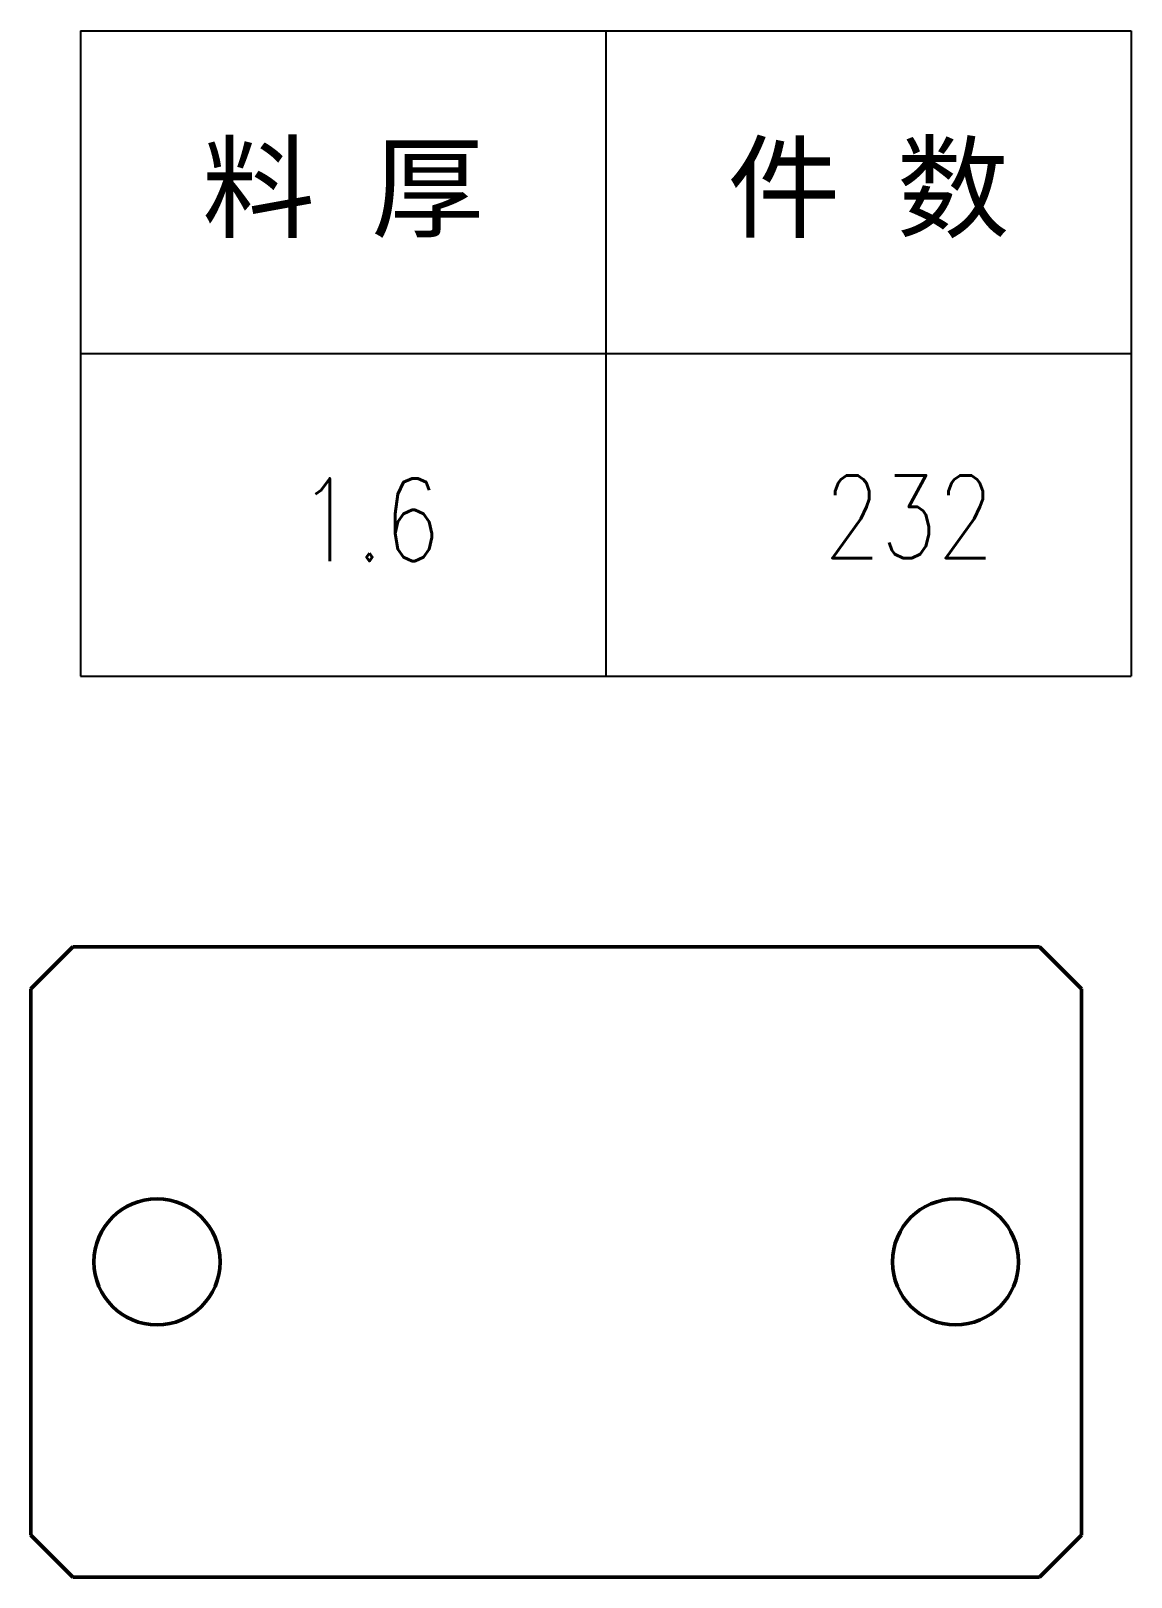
# Model space of a CAD drawing. Header units: inches. Extents: x -786 to 133009, y -39644 to 2522.
# Drawn here: x -695.3 to -643, y 461.8 to 535.4 of the extents above; entities that cross this region are included whole.
import ezdxf
from ezdxf.enums import TextEntityAlignment as Align

# ---------------------------------------------------------------- set-up
doc = ezdxf.new("R2010")
doc.units = ezdxf.units.IN
doc.header["$MEASUREMENT"] = 0
doc.layers.add('粗实线', color=7, linetype='Continuous', lineweight=50)
doc.styles.add('DIM', font='romans.shx', dxfattribs={"width": 0.8, "oblique": 20, "bigfont": 'bigfont.shx'})

# ---------------------------------------------------------------- blocks, each defined once
blk = doc.blocks.new('*T58')
at = {"color": 0, "linetype": 'ByBlock', "lineweight": -2, "transparency": 16777216}
for p, q in [((0, 0), (127, 0)), ((0, 0), (0, -78)), ((63.5, 0), (63.5, -78)), ((127, 0), (127, -78)), ((0, -39), (127, -39)), ((0, -78), (127, -78))]:
    blk.add_line(p, q, dxfattribs=at)
at = {"color": 0, "transparency": 16777216, "char_height": 10, "width": 60.5, "attachment_point": 5}
for s, insert in [('{\\fSimSun|b0|i0|c134|p2;料 厚}', (31.75, -19.5)), ('{\\fSimSun|b0|i0|c134|p2;件 数}', (95.25, -19.5))]:
    blk.add_mtext(s, dxfattribs=dict(at, insert=insert))
blk = doc.blocks.new('拆图参数')
blk.add_blockref('*T58', (-63.5, 78))
at = {"style": 'DIM', "width": 0.8}
blk.add_attdef('6', text='', height=10, dxfattribs=at).set_placement((-37.13, 18.91), align=Align.MIDDLE_LEFT)
blk.add_attdef('1', text='', height=10, dxfattribs=at).set_placement((36.65, 19.27), align=Align.MIDDLE_CENTER)

msp = doc.modelspace()

# ---------------------------------------------------------------- linework, layer by layer
at = {"layer": '粗实线', "ltscale": 0.070711}
for p, q in [((-693.30651, 491.80691), (-695.30651, 489.80691)), ((-645.30651, 489.80691), (-647.30651, 491.80691)), ((-695.30651, 463.80691), (-693.30651, 461.80691)), ((-647.30651, 461.80691), (-645.30651, 463.80691))]:
    msp.add_line(p, q, dxfattribs=at)
at = {"layer": '粗实线'}
for p, q in [((-647.30651, 491.80691), (-693.30651, 491.80691)), ((-695.30651, 489.80691), (-695.30651, 463.80691)), ((-645.30651, 463.80691), (-645.30651, 489.80691)), ((-693.30651, 461.80691), (-647.30651, 461.80691))]:
    msp.add_line(p, q, dxfattribs=at)
for centre in [(-689.30651, 476.80691), (-651.30651, 476.80691)]:
    msp.add_circle(centre, 3, dxfattribs=at)

# ---------------------------------------------------------------- block references
at = {"xscale": 0.3937007874015748, "yscale": 0.3937007874015748, "zscale": 0.3937007874015748}
msp.add_blockref('拆图参数', (-667.9519, 504.68323), dxfattribs=at).add_auto_attribs({'1': '232', '6': '1.6'})

doc.saveas('drawing.dxf')
